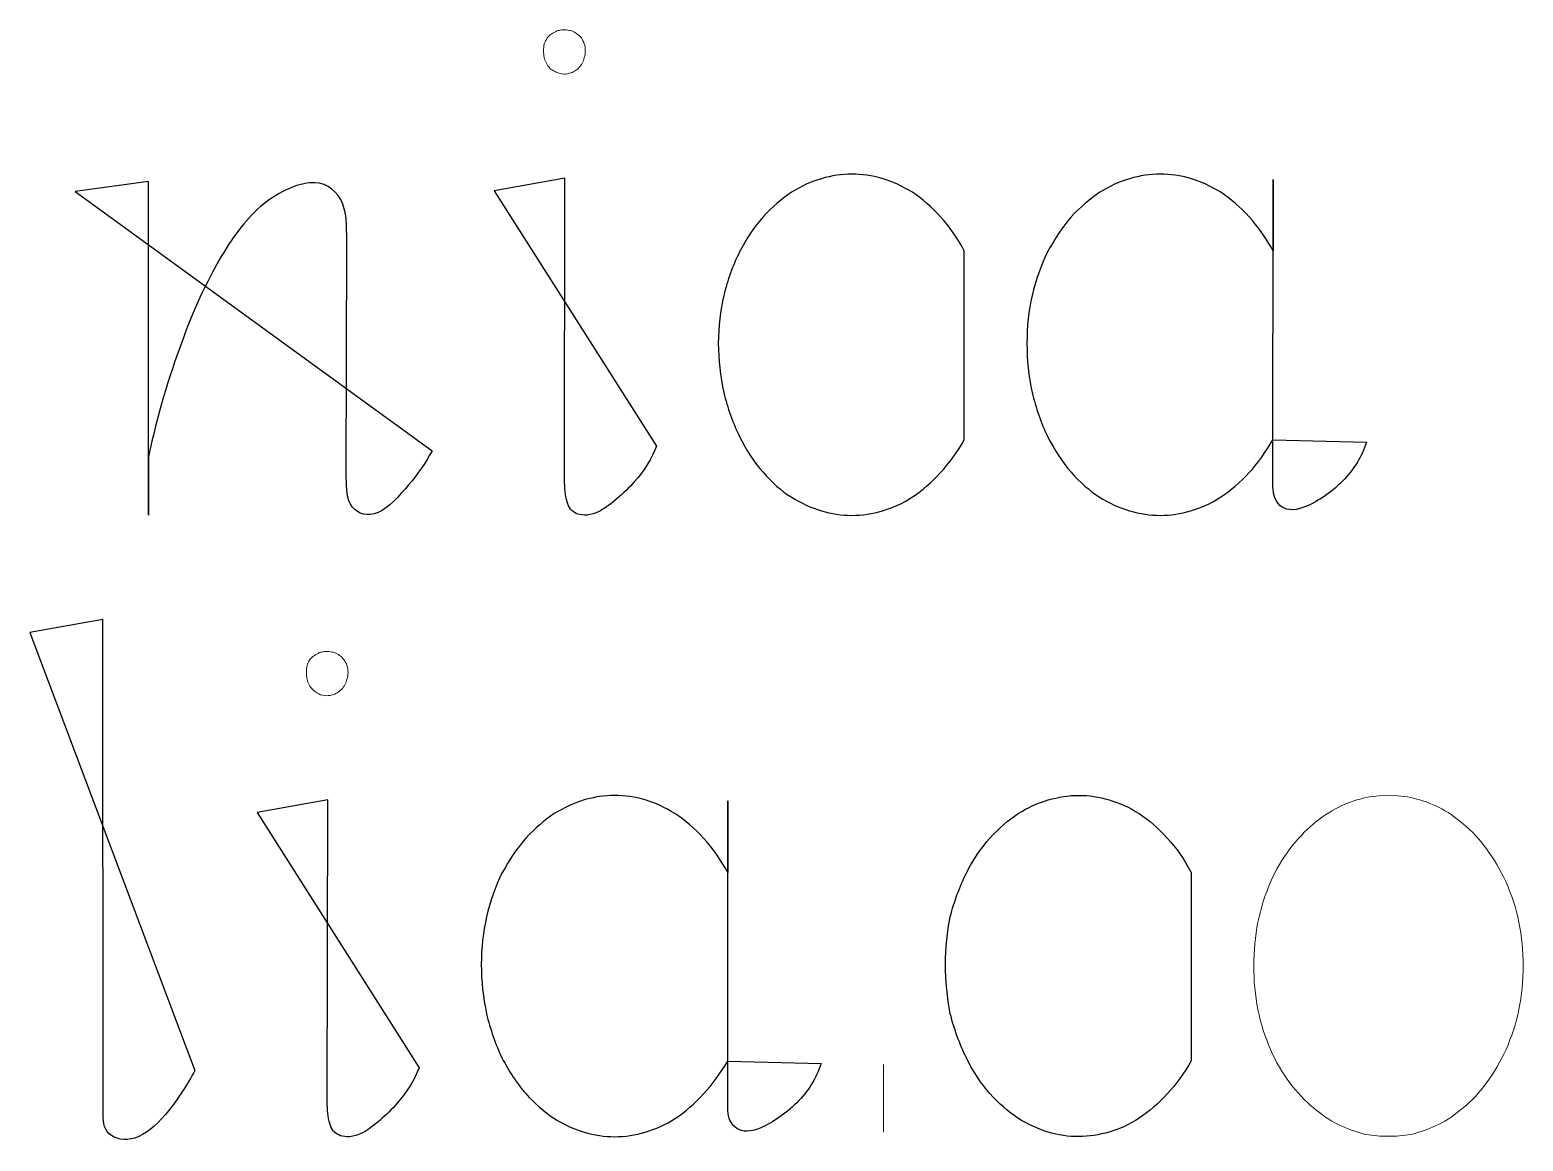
# Model space of a CAD drawing. Header units: centimetres. Extents: x -10 to 10, y -7.3 to 7.3.
# Drawn here: x -7.773 to -6.96, y 5.978 to 6.582 of the extents above; entities that cross this region are included whole.
import ezdxf

# ---------------------------------------------------------------- set-up
doc = ezdxf.new("R2010")
doc.units = ezdxf.units.CM
doc.header["$MEASUREMENT"] = 0
doc.layers.add('Layer 1', color=7, linetype='Continuous')

msp = doc.modelspace()

# ---------------------------------------------------------------- linework, layer by layer
at = {"layer": 'Layer 1', "color": 7, "lineweight": 0}
for points, knots in [([(-7.48579, 6.5818), (-7.48502, 6.58199), (-7.48426, 6.58217), (-7.4833, 6.58236), (-7.4833, 6.58236), (-7.48253, 6.58236), (-7.48158, 6.58236), (-7.48063, 6.58236), (-7.48063, 6.58236), (-7.47968, 6.58217), (-7.47891, 6.58199), (-7.47777, 6.5818), (-7.47777, 6.5818), (-7.47586, 6.58085), (-7.47377, 6.57971), (-7.47245, 6.57799), (-7.47245, 6.57799), (-7.47187, 6.57685), (-7.47131, 6.5759), (-7.47092, 6.57474), (-7.47092, 6.57474), (-7.47055, 6.5736), (-7.47034, 6.57225), (-7.47034, 6.57093), (-7.47034, 6.57093), (-7.47034, 6.56979), (-7.47053, 6.56844), (-7.47092, 6.56731), (-7.47092, 6.56731), (-7.47131, 6.56618), (-7.47148, 6.56503), (-7.47206, 6.56427), (-7.47206, 6.56427), (-7.47262, 6.56332), (-7.4732, 6.56236), (-7.47397, 6.5616), (-7.47397, 6.5616), (-7.47492, 6.56083), (-7.47548, 6.56025), (-7.47625, 6.55988), (-7.47625, 6.55988), (-7.4772, 6.55932), (-7.47797, 6.55893), (-7.47892, 6.55874), (-7.47892, 6.55874), (-7.48178, 6.55779), (-7.48464, 6.55837), (-7.48712, 6.55988), (-7.48712, 6.55988), (-7.48807, 6.56025), (-7.48884, 6.56083), (-7.48961, 6.5616), (-7.48961, 6.5616), (-7.49056, 6.56237), (-7.49093, 6.56332), (-7.49152, 6.56427), (-7.49152, 6.56427), (-7.49208, 6.56504), (-7.49247, 6.56618), (-7.49266, 6.56731), (-7.49266, 6.56731), (-7.49303, 6.56845), (-7.49303, 6.5698), (-7.49303, 6.57093), (-7.49303, 6.57093), (-7.49303, 6.57228), (-7.49303, 6.5736), (-7.49266, 6.57474), (-7.49266, 6.57474), (-7.49229, 6.57588), (-7.49171, 6.57683), (-7.49113, 6.57799), (-7.49113, 6.57799), (-7.49055, 6.57876), (-7.4896, 6.57952), (-7.48885, 6.58008), (-7.48885, 6.58008), (-7.48769, 6.58066), (-7.48674, 6.58122), (-7.48579, 6.5818)], [0, 0, 0, 0, 0.047619, 0.047619, 0.047619, 0.047619, 0.095238, 0.095238, 0.095238, 0.095238, 0.142857, 0.142857, 0.142857, 0.142857, 0.190476, 0.190476, 0.190476, 0.190476, 0.238095, 0.238095, 0.238095, 0.238095, 0.285714, 0.285714, 0.285714, 0.285714, 0.333333, 0.333333, 0.333333, 0.333333, 0.380952, 0.380952, 0.380952, 0.380952, 0.428571, 0.428571, 0.428571, 0.428571, 0.47619, 0.47619, 0.47619, 0.47619, 0.52381, 0.52381, 0.52381, 0.52381, 0.571429, 0.571429, 0.571429, 0.571429, 0.619048, 0.619048, 0.619048, 0.619048, 0.666667, 0.666667, 0.666667, 0.666667, 0.714286, 0.714286, 0.714286, 0.714286, 0.761905, 0.761905, 0.761905, 0.761905, 0.809524, 0.809524, 0.809524, 0.809524, 0.857143, 0.857143, 0.857143, 0.857143, 0.904762, 0.904762, 0.904762, 0.904762, 1, 1, 1, 1]), ([(-7.61514, 6.24348), (-7.61419, 6.24367), (-7.61342, 6.24385), (-7.61247, 6.24406), (-7.61247, 6.24406), (-7.6117, 6.24406), (-7.61075, 6.24406), (-7.6098, 6.24406), (-7.6098, 6.24406), (-7.60885, 6.24387), (-7.60789, 6.24369), (-7.60694, 6.24348), (-7.60694, 6.24348), (-7.60503, 6.24271), (-7.60294, 6.24139), (-7.60181, 6.23967), (-7.60181, 6.23967), (-7.60104, 6.23853), (-7.60049, 6.23758), (-7.60009, 6.23642), (-7.60009, 6.23642), (-7.59972, 6.2351), (-7.59951, 6.23393), (-7.59951, 6.23261), (-7.59951, 6.23261), (-7.59951, 6.23129), (-7.5997, 6.23012), (-7.60009, 6.22899), (-7.60009, 6.22899), (-7.60028, 6.22785), (-7.60065, 6.22671), (-7.60123, 6.22595), (-7.60123, 6.22595), (-7.60179, 6.225), (-7.60237, 6.22404), (-7.60314, 6.22346), (-7.60314, 6.22346), (-7.60391, 6.22251), (-7.60467, 6.22193), (-7.60542, 6.22155), (-7.60542, 6.22155), (-7.60637, 6.22097), (-7.60714, 6.2206), (-7.60809, 6.22041), (-7.60809, 6.22041), (-7.61095, 6.21964), (-7.61381, 6.21983), (-7.61648, 6.22155), (-7.61648, 6.22155), (-7.61725, 6.22192), (-7.61801, 6.2225), (-7.61876, 6.22346), (-7.61876, 6.22346), (-7.61953, 6.22402), (-7.62008, 6.22497), (-7.62067, 6.22595), (-7.62067, 6.22595), (-7.62123, 6.22672), (-7.62162, 6.22786), (-7.62181, 6.22899), (-7.62181, 6.22899), (-7.62218, 6.23013), (-7.62218, 6.23127), (-7.62218, 6.23261), (-7.62218, 6.23261), (-7.62218, 6.23396), (-7.62218, 6.2351), (-7.62181, 6.23642), (-7.62181, 6.23642), (-7.62144, 6.23756), (-7.62104, 6.23851), (-7.62028, 6.23967), (-7.62028, 6.23967), (-7.61951, 6.24044), (-7.61893, 6.24118), (-7.618, 6.24176), (-7.618, 6.24176), (-7.61686, 6.24253), (-7.61591, 6.24271), (-7.61514, 6.24348)], [0, 0, 0, 0, 0.047619, 0.047619, 0.047619, 0.047619, 0.095238, 0.095238, 0.095238, 0.095238, 0.142857, 0.142857, 0.142857, 0.142857, 0.190476, 0.190476, 0.190476, 0.190476, 0.238095, 0.238095, 0.238095, 0.238095, 0.285714, 0.285714, 0.285714, 0.285714, 0.333333, 0.333333, 0.333333, 0.333333, 0.380952, 0.380952, 0.380952, 0.380952, 0.428571, 0.428571, 0.428571, 0.428571, 0.47619, 0.47619, 0.47619, 0.47619, 0.52381, 0.52381, 0.52381, 0.52381, 0.571429, 0.571429, 0.571429, 0.571429, 0.619048, 0.619048, 0.619048, 0.619048, 0.666667, 0.666667, 0.666667, 0.666667, 0.714286, 0.714286, 0.714286, 0.714286, 0.761905, 0.761905, 0.761905, 0.761905, 0.809524, 0.809524, 0.809524, 0.809524, 0.857143, 0.857143, 0.857143, 0.857143, 0.904762, 0.904762, 0.904762, 0.904762, 1, 1, 1, 1]), ([(-7.03356, 5.98019), (-7.03356, 5.98019), (-7.03489, 5.98019), (-7.03489, 5.98019), (-7.03489, 5.98019), (-7.03889, 5.98019), (-7.0427, 5.98077), (-7.04709, 5.98154), (-7.04709, 5.98154), (-7.05148, 5.98286), (-7.05603, 5.9844), (-7.06061, 5.98667), (-7.06061, 5.98667), (-7.065, 5.98895), (-7.06974, 5.99201), (-7.07413, 5.99582), (-7.07413, 5.99582), (-7.07852, 5.99944), (-7.0827, 6.00402), (-7.08688, 6.00934), (-7.08688, 6.00934), (-7.09088, 6.01468), (-7.0945, 6.02077), (-7.09736, 6.02744), (-7.09736, 6.02744), (-7.10022, 6.03429), (-7.1027, 6.04154), (-7.10421, 6.04916), (-7.10421, 6.04916), (-7.10574, 6.05697), (-7.10649, 6.06498), (-7.10649, 6.07297), (-7.10649, 6.07297), (-7.10649, 6.08096), (-7.10572, 6.08898), (-7.10421, 6.09678), (-7.10421, 6.09678), (-7.10268, 6.1044), (-7.10021, 6.11165), (-7.09736, 6.1185), (-7.09736, 6.1185), (-7.0945, 6.12517), (-7.09088, 6.13125), (-7.08688, 6.1366), (-7.08688, 6.1366), (-7.0827, 6.14192), (-7.07849, 6.1465), (-7.07413, 6.15012), (-7.07413, 6.15012), (-7.06519, 6.15774), (-7.05603, 6.16195), (-7.04688, 6.16422), (-7.04688, 6.16422), (-7.03775, 6.16631), (-7.0286, 6.16631), (-7.01944, 6.16422), (-7.01944, 6.16422), (-7.01505, 6.16308), (-7.01031, 6.16155), (-7.00592, 6.15927), (-7.00592, 6.15927), (-7.00116, 6.15699), (-6.99677, 6.15393), (-6.9924, 6.15012), (-6.9924, 6.15012), (-6.98782, 6.1465), (-6.98364, 6.14192), (-6.97983, 6.1366), (-6.97983, 6.1366), (-6.97583, 6.13126), (-6.97221, 6.12517), (-6.96917, 6.1185), (-6.96917, 6.1185), (-6.96613, 6.11165), (-6.96364, 6.1044), (-6.96213, 6.09678), (-6.96213, 6.09678), (-6.9606, 6.08897), (-6.95985, 6.08096), (-6.95985, 6.07297), (-6.95985, 6.07297), (-6.95985, 6.06498), (-6.96062, 6.05696), (-6.96213, 6.04916), (-6.96213, 6.04916), (-6.96366, 6.04154), (-6.96613, 6.03429), (-6.96917, 6.02744), (-6.96917, 6.02744), (-6.97221, 6.02077), (-6.97584, 6.01469), (-6.97983, 6.00934), (-6.97983, 6.00934), (-6.98364, 6.00402), (-6.98782, 5.99944), (-6.9924, 5.99582), (-6.9924, 5.99582), (-6.99679, 5.99201), (-7.00116, 5.98897), (-7.00592, 5.98667), (-7.00592, 5.98667), (-7.01031, 5.98439), (-7.01505, 5.98286), (-7.01926, 5.98154), (-7.01926, 5.98154), (-7.02365, 5.98077), (-7.02765, 5.98019), (-7.03146, 5.98019), (-7.03146, 5.98019), (-7.03146, 5.98019), (-7.03356, 5.98019), (-7.03356, 5.98019)], [0, 0, 0, 0, 0.034483, 0.034483, 0.034483, 0.034483, 0.068966, 0.068966, 0.068966, 0.068966, 0.103448, 0.103448, 0.103448, 0.103448, 0.137931, 0.137931, 0.137931, 0.137931, 0.172414, 0.172414, 0.172414, 0.172414, 0.206897, 0.206897, 0.206897, 0.206897, 0.241379, 0.241379, 0.241379, 0.241379, 0.275862, 0.275862, 0.275862, 0.275862, 0.310345, 0.310345, 0.310345, 0.310345, 0.344828, 0.344828, 0.344828, 0.344828, 0.37931, 0.37931, 0.37931, 0.37931, 0.413793, 0.413793, 0.413793, 0.413793, 0.448276, 0.448276, 0.448276, 0.448276, 0.482759, 0.482759, 0.482759, 0.482759, 0.517241, 0.517241, 0.517241, 0.517241, 0.551724, 0.551724, 0.551724, 0.551724, 0.586207, 0.586207, 0.586207, 0.586207, 0.62069, 0.62069, 0.62069, 0.62069, 0.655172, 0.655172, 0.655172, 0.655172, 0.689655, 0.689655, 0.689655, 0.689655, 0.724138, 0.724138, 0.724138, 0.724138, 0.758621, 0.758621, 0.758621, 0.758621, 0.793103, 0.793103, 0.793103, 0.793103, 0.827586, 0.827586, 0.827586, 0.827586, 0.862069, 0.862069, 0.862069, 0.862069, 0.896552, 0.896552, 0.896552, 0.896552, 0.931034, 0.931034, 0.931034, 0.931034, 1, 1, 1, 1]), ([(-7.30807, 6.01924), (-7.30807, 6.01924), (-7.30807, 5.98246), (-7.30807, 5.98246), (-7.30807, 5.98246), (-7.30807, 5.98246), (-7.30807, 6.01924), (-7.30807, 6.01924)], [0, 0, 0, 0, 0.333333, 0.333333, 0.333333, 0.333333, 1, 1, 1, 1])]:
    msp.add_open_spline(points, degree=3, knots=knots, dxfattribs=at)
at = {"layer": 'Layer 1', "color": 7}
for points, knots in [([(-7.26404, 6.35929), (-7.26766, 6.35281), (-7.27224, 6.34654), (-7.277, 6.34138), (-7.277, 6.34138), (-7.28176, 6.33625), (-7.2869, 6.33167), (-7.29224, 6.32823), (-7.29224, 6.32823), (-7.29758, 6.32461), (-7.30309, 6.32233), (-7.30862, 6.32061), (-7.30862, 6.32061), (-7.31396, 6.31908), (-7.31968, 6.31812), (-7.32539, 6.31812), (-7.32539, 6.31812), (-7.33624, 6.31812), (-7.34748, 6.32135), (-7.35836, 6.32823), (-7.35836, 6.32823), (-7.36389, 6.33167), (-7.36865, 6.33604), (-7.3736, 6.34157), (-7.3736, 6.34157), (-7.37836, 6.3471), (-7.38273, 6.35358), (-7.38635, 6.36099), (-7.38635, 6.36099), (-7.38997, 6.36842), (-7.39302, 6.37663), (-7.39492, 6.38499), (-7.39492, 6.38499), (-7.39683, 6.39393), (-7.39796, 6.4029), (-7.39796, 6.41166), (-7.39796, 6.41166), (-7.39796, 6.42081), (-7.39682, 6.42957), (-7.39492, 6.43775), (-7.39492, 6.43775), (-7.39301, 6.44614), (-7.38997, 6.45431), (-7.38635, 6.46156), (-7.38635, 6.46156), (-7.38273, 6.4686), (-7.37836, 6.47508), (-7.3736, 6.48061), (-7.3736, 6.48061), (-7.36865, 6.48595), (-7.36349, 6.49032), (-7.35817, 6.49395), (-7.35817, 6.49395), (-7.35283, 6.4972), (-7.34732, 6.49985), (-7.34179, 6.50138), (-7.34179, 6.50138), (-7.33626, 6.50291), (-7.33073, 6.50387), (-7.32541, 6.50387), (-7.32541, 6.50387), (-7.31417, 6.50387), (-7.30313, 6.50062), (-7.29226, 6.49395), (-7.29226, 6.49395), (-7.28692, 6.49033), (-7.28178, 6.48596), (-7.27702, 6.48061), (-7.27702, 6.48061), (-7.27207, 6.47527), (-7.26768, 6.46878), (-7.26406, 6.46214), (-7.26406, 6.46214), (-7.26406, 6.46214), (-7.26404, 6.35929), (-7.26404, 6.35929)], [0, 0, 0, 0, 0.05, 0.05, 0.05, 0.05, 0.1, 0.1, 0.1, 0.1, 0.15, 0.15, 0.15, 0.15, 0.2, 0.2, 0.2, 0.2, 0.25, 0.25, 0.25, 0.25, 0.3, 0.3, 0.3, 0.3, 0.35, 0.35, 0.35, 0.35, 0.4, 0.4, 0.4, 0.4, 0.45, 0.45, 0.45, 0.45, 0.5, 0.5, 0.5, 0.5, 0.55, 0.55, 0.55, 0.55, 0.6, 0.6, 0.6, 0.6, 0.65, 0.65, 0.65, 0.65, 0.7, 0.7, 0.7, 0.7, 0.75, 0.75, 0.75, 0.75, 0.8, 0.8, 0.8, 0.8, 0.85, 0.85, 0.85, 0.85, 0.9, 0.9, 0.9, 0.9, 1, 1, 1, 1]), ([(-7.09603, 6.35929), (-7.09984, 6.35281), (-7.10423, 6.34654), (-7.10899, 6.34138), (-7.10899, 6.34138), (-7.11375, 6.33625), (-7.1191, 6.33167), (-7.12442, 6.32823), (-7.12442, 6.32823), (-7.12955, 6.32461), (-7.13508, 6.32233), (-7.14098, 6.32061), (-7.14098, 6.32061), (-7.14611, 6.31908), (-7.15164, 6.31812), (-7.15736, 6.31812), (-7.15736, 6.31812), (-7.16842, 6.31812), (-7.17966, 6.32135), (-7.1907, 6.32823), (-7.1907, 6.32823), (-7.19583, 6.33167), (-7.20099, 6.33604), (-7.20594, 6.34157), (-7.20594, 6.34157), (-7.21052, 6.3471), (-7.21488, 6.35358), (-7.21869, 6.36099), (-7.21869, 6.36099), (-7.22231, 6.36842), (-7.22517, 6.37663), (-7.22708, 6.38499), (-7.22708, 6.38499), (-7.22917, 6.39393), (-7.22994, 6.4029), (-7.22994, 6.41166), (-7.22994, 6.41166), (-7.22994, 6.42081), (-7.22917, 6.42957), (-7.22708, 6.43775), (-7.22708, 6.43775), (-7.22517, 6.44614), (-7.22232, 6.45431), (-7.21869, 6.46156), (-7.21869, 6.46156), (-7.21488, 6.4686), (-7.21049, 6.47508), (-7.20594, 6.48061), (-7.20594, 6.48061), (-7.20081, 6.48595), (-7.19565, 6.49032), (-7.19033, 6.49395), (-7.19033, 6.49395), (-7.18499, 6.4972), (-7.17948, 6.49985), (-7.17395, 6.50138), (-7.17395, 6.50138), (-7.16842, 6.50291), (-7.16289, 6.50387), (-7.15739, 6.50387), (-7.15739, 6.50387), (-7.14636, 6.50387), (-7.1353, 6.50062), (-7.12442, 6.49395), (-7.12442, 6.49395), (-7.11908, 6.49033), (-7.11376, 6.48596), (-7.10899, 6.48061), (-7.10899, 6.48061), (-7.10423, 6.47527), (-7.09965, 6.46878), (-7.09584, 6.46214), (-7.09584, 6.46214), (-7.09584, 6.46214), (-7.09584, 6.50101), (-7.09584, 6.50101), (-7.09584, 6.50101), (-7.09584, 6.50101), (-7.09603, 6.33356), (-7.09603, 6.33356), (-7.09603, 6.33356), (-7.09603, 6.32994), (-7.09489, 6.32613), (-7.09222, 6.32348), (-7.09222, 6.32348), (-7.08936, 6.3212), (-7.08537, 6.32023), (-7.07926, 6.32253), (-7.07926, 6.32253), (-7.07296, 6.32481), (-7.0646, 6.33034), (-7.0583, 6.33663), (-7.0583, 6.33663), (-7.05182, 6.34311), (-7.04764, 6.35015), (-7.04515, 6.35798), (-7.04515, 6.35798), (-7.04515, 6.35798), (-7.09603, 6.35929), (-7.09603, 6.35929)], [0, 0, 0, 0, 0.038462, 0.038462, 0.038462, 0.038462, 0.076923, 0.076923, 0.076923, 0.076923, 0.115385, 0.115385, 0.115385, 0.115385, 0.153846, 0.153846, 0.153846, 0.153846, 0.192308, 0.192308, 0.192308, 0.192308, 0.230769, 0.230769, 0.230769, 0.230769, 0.269231, 0.269231, 0.269231, 0.269231, 0.307692, 0.307692, 0.307692, 0.307692, 0.346154, 0.346154, 0.346154, 0.346154, 0.384615, 0.384615, 0.384615, 0.384615, 0.423077, 0.423077, 0.423077, 0.423077, 0.461538, 0.461538, 0.461538, 0.461538, 0.5, 0.5, 0.5, 0.5, 0.538462, 0.538462, 0.538462, 0.538462, 0.576923, 0.576923, 0.576923, 0.576923, 0.615385, 0.615385, 0.615385, 0.615385, 0.653846, 0.653846, 0.653846, 0.653846, 0.692308, 0.692308, 0.692308, 0.692308, 0.730769, 0.730769, 0.730769, 0.730769, 0.769231, 0.769231, 0.769231, 0.769231, 0.807692, 0.807692, 0.807692, 0.807692, 0.846154, 0.846154, 0.846154, 0.846154, 0.884615, 0.884615, 0.884615, 0.884615, 0.923077, 0.923077, 0.923077, 0.923077, 1, 1, 1, 1]), ([(-7.74812, 6.49436), (-7.74812, 6.49436), (-7.70811, 6.49989), (-7.70811, 6.49989), (-7.70811, 6.49989), (-7.70811, 6.49989), (-7.70811, 6.31833), (-7.70811, 6.31833), (-7.70811, 6.31833), (-7.70811, 6.31833), (-7.70811, 6.35013), (-7.70811, 6.35013), (-7.70811, 6.35013), (-7.70335, 6.37243), (-7.69687, 6.39413), (-7.6902, 6.41186), (-7.6902, 6.41186), (-7.68372, 6.43014), (-7.67668, 6.44462), (-7.6698, 6.45681), (-7.6698, 6.45681), (-7.66276, 6.46901), (-7.6557, 6.47872), (-7.64713, 6.48615), (-7.64713, 6.48615), (-7.63856, 6.4934), (-7.62845, 6.49835), (-7.62046, 6.49911), (-7.62046, 6.49911), (-7.61265, 6.49988), (-7.60694, 6.49607), (-7.6035, 6.48998), (-7.6035, 6.48998), (-7.60006, 6.48389), (-7.60025, 6.47551), (-7.60025, 6.46731), (-7.60025, 6.46731), (-7.60025, 6.46731), (-7.60044, 6.33872), (-7.60044, 6.33872), (-7.60044, 6.33872), (-7.60044, 6.333), (-7.60025, 6.32671), (-7.59719, 6.32271), (-7.59719, 6.32271), (-7.59396, 6.31871), (-7.5888, 6.31737), (-7.58309, 6.31967), (-7.58309, 6.31967), (-7.57756, 6.32216), (-7.57166, 6.32861), (-7.56653, 6.33472), (-7.56653, 6.33472), (-7.5614, 6.34081), (-7.55719, 6.34692), (-7.55378, 6.35319), (-7.55378, 6.35319), (-7.55378, 6.35319), (-7.74812, 6.49436), (-7.74812, 6.49436)], [0, 0, 0, 0, 0.0625, 0.0625, 0.0625, 0.0625, 0.125, 0.125, 0.125, 0.125, 0.1875, 0.1875, 0.1875, 0.1875, 0.25, 0.25, 0.25, 0.25, 0.3125, 0.3125, 0.3125, 0.3125, 0.375, 0.375, 0.375, 0.375, 0.4375, 0.4375, 0.4375, 0.4375, 0.5, 0.5, 0.5, 0.5, 0.5625, 0.5625, 0.5625, 0.5625, 0.625, 0.625, 0.625, 0.625, 0.6875, 0.6875, 0.6875, 0.6875, 0.75, 0.75, 0.75, 0.75, 0.8125, 0.8125, 0.8125, 0.8125, 0.875, 0.875, 0.875, 0.875, 1, 1, 1, 1]), ([(-7.51989, 6.49473), (-7.51989, 6.49473), (-7.48142, 6.50158), (-7.48142, 6.50158), (-7.48142, 6.50158), (-7.48142, 6.50158), (-7.48161, 6.33584), (-7.48161, 6.33584), (-7.48161, 6.33584), (-7.48161, 6.33166), (-7.48105, 6.32727), (-7.47989, 6.32441), (-7.47989, 6.32441), (-7.47894, 6.32137), (-7.47703, 6.31965), (-7.47436, 6.31888), (-7.47436, 6.31888), (-7.4715, 6.31793), (-7.46769, 6.31774), (-7.46216, 6.3206), (-7.46216, 6.3206), (-7.45663, 6.32383), (-7.4492, 6.33013), (-7.44369, 6.33642), (-7.44369, 6.33642), (-7.43797, 6.34272), (-7.43416, 6.34917), (-7.43168, 6.35584), (-7.43168, 6.35584), (-7.43168, 6.35584), (-7.51989, 6.49473), (-7.51989, 6.49473)], [0, 0, 0, 0, 0.111111, 0.111111, 0.111111, 0.111111, 0.222222, 0.222222, 0.222222, 0.222222, 0.333333, 0.333333, 0.333333, 0.333333, 0.444444, 0.444444, 0.444444, 0.444444, 0.555556, 0.555556, 0.555556, 0.555556, 0.666667, 0.666667, 0.666667, 0.666667, 0.777778, 0.777778, 0.777778, 0.777778, 1, 1, 1, 1]), ([(-7.51989, 6.49473), (-7.51989, 6.49473), (-7.51989, 6.49473), (-7.51989, 6.49473), (-7.51989, 6.49473), (-7.51989, 6.49473), (-7.51989, 6.49473), (-7.51989, 6.49473)], [0, 0, 0, 0, 0.333333, 0.333333, 0.333333, 0.333333, 1, 1, 1, 1]), ([(-7.74812, 6.49436), (-7.74812, 6.49436), (-7.74812, 6.49436), (-7.74812, 6.49436), (-7.74812, 6.49436), (-7.74812, 6.49436), (-7.74812, 6.49436), (-7.74812, 6.49436)], [0, 0, 0, 0, 0.333333, 0.333333, 0.333333, 0.333333, 1, 1, 1, 1]), ([(-7.26404, 6.35929), (-7.26404, 6.35929), (-7.26404, 6.35929), (-7.26404, 6.35929), (-7.26404, 6.35929), (-7.26404, 6.35929), (-7.26404, 6.35929), (-7.26404, 6.35929)], [0, 0, 0, 0, 0.333333, 0.333333, 0.333333, 0.333333, 1, 1, 1, 1]), ([(-7.09603, 6.35929), (-7.09603, 6.35929), (-7.09603, 6.35929), (-7.09603, 6.35929), (-7.09603, 6.35929), (-7.09603, 6.35929), (-7.09603, 6.35929), (-7.09603, 6.35929)], [0, 0, 0, 0, 0.333333, 0.333333, 0.333333, 0.333333, 1, 1, 1, 1]), ([(-7.7727, 6.25433), (-7.7727, 6.25433), (-7.73307, 6.26139), (-7.73307, 6.26139), (-7.73307, 6.26139), (-7.73307, 6.26139), (-7.73288, 5.99165), (-7.73288, 5.99165), (-7.73288, 5.99165), (-7.73288, 5.98765), (-7.73211, 5.98308), (-7.7283, 5.98062), (-7.7283, 5.98062), (-7.72468, 5.97813), (-7.71896, 5.97758), (-7.71343, 5.98004), (-7.71343, 5.98004), (-7.70771, 5.98253), (-7.70237, 5.98785), (-7.69705, 5.99433), (-7.69705, 5.99433), (-7.69189, 6.00081), (-7.68694, 6.00825), (-7.68295, 6.01605), (-7.68295, 6.01605), (-7.68295, 6.01605), (-7.7727, 6.25433), (-7.7727, 6.25433)], [0, 0, 0, 0, 0.125, 0.125, 0.125, 0.125, 0.25, 0.25, 0.25, 0.25, 0.375, 0.375, 0.375, 0.375, 0.5, 0.5, 0.5, 0.5, 0.625, 0.625, 0.625, 0.625, 0.75, 0.75, 0.75, 0.75, 1, 1, 1, 1]), ([(-7.7727, 6.25433), (-7.7727, 6.25433), (-7.7727, 6.25433), (-7.7727, 6.25433), (-7.7727, 6.25433), (-7.7727, 6.25433), (-7.7727, 6.25433), (-7.7727, 6.25433)], [0, 0, 0, 0, 0.333333, 0.333333, 0.333333, 0.333333, 1, 1, 1, 1]), ([(-7.64906, 6.1564), (-7.64906, 6.1564), (-7.61059, 6.16325), (-7.61059, 6.16325), (-7.61059, 6.16325), (-7.61059, 6.16325), (-7.61078, 5.99751), (-7.61078, 5.99751), (-7.61078, 5.99751), (-7.61078, 5.99312), (-7.61022, 5.98912), (-7.60906, 5.98608), (-7.60906, 5.98608), (-7.60792, 5.98304), (-7.6062, 5.9815), (-7.60353, 5.98055), (-7.60353, 5.98055), (-7.60086, 5.9796), (-7.59686, 5.97941), (-7.59133, 5.98227), (-7.59133, 5.98227), (-7.5858, 5.98531), (-7.57837, 5.9918), (-7.57286, 5.99807), (-7.57286, 5.99807), (-7.56733, 6.00455), (-7.56333, 6.01082), (-7.56085, 6.01752), (-7.56085, 6.01752), (-7.56085, 6.01752), (-7.64906, 6.1564), (-7.64906, 6.1564)], [0, 0, 0, 0, 0.111111, 0.111111, 0.111111, 0.111111, 0.222222, 0.222222, 0.222222, 0.222222, 0.333333, 0.333333, 0.333333, 0.333333, 0.444444, 0.444444, 0.444444, 0.444444, 0.555556, 0.555556, 0.555556, 0.555556, 0.666667, 0.666667, 0.666667, 0.666667, 0.777778, 0.777778, 0.777778, 0.777778, 1, 1, 1, 1]), ([(-7.39284, 6.02115), (-7.39665, 6.01467), (-7.40123, 6.0084), (-7.40599, 6.00324), (-7.40599, 6.00324), (-7.41075, 5.99808), (-7.41591, 5.99353), (-7.42123, 5.99009), (-7.42123, 5.99009), (-7.42657, 5.98647), (-7.43208, 5.98419), (-7.43779, 5.98247), (-7.43779, 5.98247), (-7.44313, 5.98094), (-7.44864, 5.97998), (-7.45435, 5.97998), (-7.45435, 5.97998), (-7.46538, 5.97998), (-7.47663, 5.98321), (-7.4875, 5.99009), (-7.4875, 5.99009), (-7.49266, 5.99353), (-7.49779, 5.9979), (-7.50274, 6.00343), (-7.50274, 6.00343), (-7.5075, 6.00896), (-7.51187, 6.01544), (-7.5157, 6.02285), (-7.5157, 6.02285), (-7.51914, 6.03028), (-7.52218, 6.03849), (-7.52409, 6.04685), (-7.52409, 6.04685), (-7.526, 6.05579), (-7.52695, 6.06476), (-7.52695, 6.07371), (-7.52695, 6.07371), (-7.52695, 6.08268), (-7.526, 6.09144), (-7.52409, 6.09961), (-7.52409, 6.09961), (-7.52218, 6.10818), (-7.51933, 6.11599), (-7.5157, 6.12342), (-7.5157, 6.12342), (-7.51189, 6.13046), (-7.5075, 6.13694), (-7.50274, 6.14247), (-7.50274, 6.14247), (-7.49779, 6.14781), (-7.49263, 6.15218), (-7.48731, 6.15581), (-7.48731, 6.15581), (-7.48178, 6.15906), (-7.47625, 6.16171), (-7.47093, 6.16324), (-7.47093, 6.16324), (-7.4654, 6.16477), (-7.45987, 6.16573), (-7.45437, 6.16573), (-7.45437, 6.16573), (-7.44331, 6.16573), (-7.43207, 6.1625), (-7.42159, 6.15581), (-7.42159, 6.15581), (-7.41606, 6.15219), (-7.41074, 6.14782), (-7.40598, 6.14247), (-7.40598, 6.14247), (-7.40103, 6.13713), (-7.39664, 6.13064), (-7.39283, 6.12379), (-7.39283, 6.12379), (-7.39283, 6.12379), (-7.39283, 6.16284), (-7.39283, 6.16284), (-7.39283, 6.16284), (-7.39283, 6.16284), (-7.39283, 5.99539), (-7.39283, 5.99539), (-7.39283, 5.99539), (-7.39283, 5.99177), (-7.39188, 5.98796), (-7.38902, 5.98528), (-7.38902, 5.98528), (-7.38635, 5.983), (-7.38235, 5.98203), (-7.37606, 5.98433), (-7.37606, 5.98433), (-7.36997, 5.98661), (-7.36159, 5.99214), (-7.35529, 5.99843), (-7.35529, 5.99843), (-7.34881, 6.00473), (-7.34463, 6.01214), (-7.34195, 6.01976), (-7.34195, 6.01976), (-7.34195, 6.01976), (-7.39284, 6.02115), (-7.39284, 6.02115)], [0, 0, 0, 0, 0.038462, 0.038462, 0.038462, 0.038462, 0.076923, 0.076923, 0.076923, 0.076923, 0.115385, 0.115385, 0.115385, 0.115385, 0.153846, 0.153846, 0.153846, 0.153846, 0.192308, 0.192308, 0.192308, 0.192308, 0.230769, 0.230769, 0.230769, 0.230769, 0.269231, 0.269231, 0.269231, 0.269231, 0.307692, 0.307692, 0.307692, 0.307692, 0.346154, 0.346154, 0.346154, 0.346154, 0.384615, 0.384615, 0.384615, 0.384615, 0.423077, 0.423077, 0.423077, 0.423077, 0.461538, 0.461538, 0.461538, 0.461538, 0.5, 0.5, 0.5, 0.5, 0.538462, 0.538462, 0.538462, 0.538462, 0.576923, 0.576923, 0.576923, 0.576923, 0.615385, 0.615385, 0.615385, 0.615385, 0.653846, 0.653846, 0.653846, 0.653846, 0.692308, 0.692308, 0.692308, 0.692308, 0.730769, 0.730769, 0.730769, 0.730769, 0.769231, 0.769231, 0.769231, 0.769231, 0.807692, 0.807692, 0.807692, 0.807692, 0.846154, 0.846154, 0.846154, 0.846154, 0.884615, 0.884615, 0.884615, 0.884615, 0.923077, 0.923077, 0.923077, 0.923077, 1, 1, 1, 1]), ([(-7.14061, 6.12383), (-7.14405, 6.13068), (-7.1486, 6.13717), (-7.15357, 6.14251), (-7.15357, 6.14251), (-7.15833, 6.14785), (-7.16349, 6.15222), (-7.16881, 6.15585), (-7.16881, 6.15585), (-7.17966, 6.16252), (-7.19072, 6.16577), (-7.20178, 6.16577), (-7.20178, 6.16577), (-7.20731, 6.16577), (-7.21281, 6.16482), (-7.21834, 6.16328), (-7.21834, 6.16328), (-7.22387, 6.16175), (-7.22958, 6.1591), (-7.23472, 6.15585), (-7.23472, 6.15585), (-7.24004, 6.15223), (-7.2452, 6.14786), (-7.25015, 6.14251), (-7.25015, 6.14251), (-7.25491, 6.13698), (-7.2593, 6.1305), (-7.2629, 6.12346), (-7.2629, 6.12346), (-7.26652, 6.11603), (-7.26957, 6.10822), (-7.27166, 6.09965), (-7.27166, 6.09965), (-7.27338, 6.09145), (-7.27433, 6.08269), (-7.27433, 6.07375), (-7.27433, 6.07375), (-7.27433, 6.06481), (-7.27338, 6.05584), (-7.27166, 6.04689), (-7.27166, 6.04689), (-7.26957, 6.0385), (-7.26653, 6.03033), (-7.2629, 6.02289), (-7.2629, 6.02289), (-7.25928, 6.01546), (-7.25491, 6.009), (-7.25015, 6.00347), (-7.25015, 6.00347), (-7.2452, 5.99794), (-7.24004, 5.99357), (-7.23491, 5.99013), (-7.23491, 5.99013), (-7.22406, 5.98328), (-7.21282, 5.98002), (-7.20176, 5.98002), (-7.20176, 5.98002), (-7.19623, 5.98002), (-7.1907, 5.98097), (-7.1852, 5.98251), (-7.1852, 5.98251), (-7.17967, 5.98423), (-7.17414, 5.98651), (-7.16882, 5.99013), (-7.16882, 5.99013), (-7.16348, 5.99357), (-7.15834, 5.99812), (-7.15358, 6.00328), (-7.15358, 6.00328), (-7.14882, 6.00841), (-7.14424, 6.01471), (-7.14062, 6.02119), (-7.14062, 6.02119), (-7.14062, 6.02119), (-7.14061, 6.12383), (-7.14061, 6.12383)], [0, 0, 0, 0, 0.05, 0.05, 0.05, 0.05, 0.1, 0.1, 0.1, 0.1, 0.15, 0.15, 0.15, 0.15, 0.2, 0.2, 0.2, 0.2, 0.25, 0.25, 0.25, 0.25, 0.3, 0.3, 0.3, 0.3, 0.35, 0.35, 0.35, 0.35, 0.4, 0.4, 0.4, 0.4, 0.45, 0.45, 0.45, 0.45, 0.5, 0.5, 0.5, 0.5, 0.55, 0.55, 0.55, 0.55, 0.6, 0.6, 0.6, 0.6, 0.65, 0.65, 0.65, 0.65, 0.7, 0.7, 0.7, 0.7, 0.75, 0.75, 0.75, 0.75, 0.8, 0.8, 0.8, 0.8, 0.85, 0.85, 0.85, 0.85, 0.9, 0.9, 0.9, 0.9, 1, 1, 1, 1]), ([(-7.64906, 6.1564), (-7.64906, 6.1564), (-7.64906, 6.1564), (-7.64906, 6.1564), (-7.64906, 6.1564), (-7.64906, 6.1564), (-7.64906, 6.1564), (-7.64906, 6.1564)], [0, 0, 0, 0, 0.333333, 0.333333, 0.333333, 0.333333, 1, 1, 1, 1]), ([(-7.14061, 6.12383), (-7.14061, 6.12383), (-7.14061, 6.12383), (-7.14061, 6.12383), (-7.14061, 6.12383), (-7.14061, 6.12383), (-7.14061, 6.12383), (-7.14061, 6.12383)], [0, 0, 0, 0, 0.333333, 0.333333, 0.333333, 0.333333, 1, 1, 1, 1]), ([(-7.39284, 6.02115), (-7.39284, 6.02115), (-7.39284, 6.02115), (-7.39284, 6.02115), (-7.39284, 6.02115), (-7.39284, 6.02115), (-7.39284, 6.02115), (-7.39284, 6.02115)], [0, 0, 0, 0, 0.333333, 0.333333, 0.333333, 0.333333, 1, 1, 1, 1])]:
    msp.add_open_spline(points, degree=3, knots=knots, dxfattribs=at)
at = {"layer": 'Layer 1', "lineweight": 0}
for points, knots in [([(-7.26404, 6.35929), (-7.26766, 6.35281), (-7.27224, 6.34654), (-7.277, 6.34138), (-7.277, 6.34138), (-7.28176, 6.33625), (-7.2869, 6.33167), (-7.29224, 6.32823), (-7.29224, 6.32823), (-7.29758, 6.32461), (-7.30309, 6.32233), (-7.30862, 6.32061), (-7.30862, 6.32061), (-7.31396, 6.31908), (-7.31968, 6.31812), (-7.32539, 6.31812), (-7.32539, 6.31812), (-7.33624, 6.31812), (-7.34748, 6.32135), (-7.35836, 6.32823), (-7.35836, 6.32823), (-7.36389, 6.33167), (-7.36865, 6.33604), (-7.3736, 6.34157), (-7.3736, 6.34157), (-7.37836, 6.3471), (-7.38273, 6.35358), (-7.38635, 6.36099), (-7.38635, 6.36099), (-7.38997, 6.36842), (-7.39302, 6.37663), (-7.39492, 6.38499), (-7.39492, 6.38499), (-7.39683, 6.39393), (-7.39796, 6.4029), (-7.39796, 6.41166), (-7.39796, 6.41166), (-7.39796, 6.42081), (-7.39682, 6.42957), (-7.39492, 6.43775), (-7.39492, 6.43775), (-7.39301, 6.44614), (-7.38997, 6.45431), (-7.38635, 6.46156), (-7.38635, 6.46156), (-7.38273, 6.4686), (-7.37836, 6.47508), (-7.3736, 6.48061), (-7.3736, 6.48061), (-7.36865, 6.48595), (-7.36349, 6.49032), (-7.35817, 6.49395), (-7.35817, 6.49395), (-7.35283, 6.4972), (-7.34732, 6.49985), (-7.34179, 6.50138), (-7.34179, 6.50138), (-7.33626, 6.50291), (-7.33073, 6.50387), (-7.32541, 6.50387), (-7.32541, 6.50387), (-7.31417, 6.50387), (-7.30313, 6.50062), (-7.29226, 6.49395), (-7.29226, 6.49395), (-7.28692, 6.49033), (-7.28178, 6.48596), (-7.27702, 6.48061), (-7.27702, 6.48061), (-7.27207, 6.47527), (-7.26768, 6.46878), (-7.26406, 6.46214)], [0, 0, 0, 0, 0.052632, 0.052632, 0.052632, 0.052632, 0.105263, 0.105263, 0.105263, 0.105263, 0.157895, 0.157895, 0.157895, 0.157895, 0.210526, 0.210526, 0.210526, 0.210526, 0.263158, 0.263158, 0.263158, 0.263158, 0.315789, 0.315789, 0.315789, 0.315789, 0.368421, 0.368421, 0.368421, 0.368421, 0.421053, 0.421053, 0.421053, 0.421053, 0.473684, 0.473684, 0.473684, 0.473684, 0.526316, 0.526316, 0.526316, 0.526316, 0.578947, 0.578947, 0.578947, 0.578947, 0.631579, 0.631579, 0.631579, 0.631579, 0.684211, 0.684211, 0.684211, 0.684211, 0.736842, 0.736842, 0.736842, 0.736842, 0.789474, 0.789474, 0.789474, 0.789474, 0.842105, 0.842105, 0.842105, 0.842105, 0.894737, 0.894737, 0.894737, 0.894737, 1, 1, 1, 1]), ([(-7.09603, 6.35929), (-7.09984, 6.35281), (-7.10423, 6.34654), (-7.10899, 6.34138), (-7.10899, 6.34138), (-7.11375, 6.33625), (-7.1191, 6.33167), (-7.12442, 6.32823), (-7.12442, 6.32823), (-7.12955, 6.32461), (-7.13508, 6.32233), (-7.14098, 6.32061), (-7.14098, 6.32061), (-7.14611, 6.31908), (-7.15164, 6.31812), (-7.15736, 6.31812), (-7.15736, 6.31812), (-7.16842, 6.31812), (-7.17966, 6.32135), (-7.1907, 6.32823), (-7.1907, 6.32823), (-7.19583, 6.33167), (-7.20099, 6.33604), (-7.20594, 6.34157), (-7.20594, 6.34157), (-7.21052, 6.3471), (-7.21488, 6.35358), (-7.21869, 6.36099), (-7.21869, 6.36099), (-7.22231, 6.36842), (-7.22517, 6.37663), (-7.22708, 6.38499), (-7.22708, 6.38499), (-7.22917, 6.39393), (-7.22994, 6.4029), (-7.22994, 6.41166), (-7.22994, 6.41166), (-7.22994, 6.42081), (-7.22917, 6.42957), (-7.22708, 6.43775), (-7.22708, 6.43775), (-7.22517, 6.44614), (-7.22232, 6.45431), (-7.21869, 6.46156), (-7.21869, 6.46156), (-7.21488, 6.4686), (-7.21049, 6.47508), (-7.20594, 6.48061), (-7.20594, 6.48061), (-7.20081, 6.48595), (-7.19565, 6.49032), (-7.19033, 6.49395), (-7.19033, 6.49395), (-7.18499, 6.4972), (-7.17948, 6.49985), (-7.17395, 6.50138), (-7.17395, 6.50138), (-7.16842, 6.50291), (-7.16289, 6.50387), (-7.15739, 6.50387), (-7.15739, 6.50387), (-7.14636, 6.50387), (-7.1353, 6.50062), (-7.12442, 6.49395), (-7.12442, 6.49395), (-7.11908, 6.49033), (-7.11376, 6.48596), (-7.10899, 6.48061), (-7.10899, 6.48061), (-7.10423, 6.47527), (-7.09965, 6.46878), (-7.09584, 6.46214), (-7.09584, 6.46214), (-7.09584, 6.46214), (-7.09584, 6.50101), (-7.09584, 6.50101), (-7.09584, 6.50101), (-7.09584, 6.50101), (-7.09603, 6.33356), (-7.09603, 6.33356), (-7.09603, 6.33356), (-7.09603, 6.32994), (-7.09489, 6.32613), (-7.09222, 6.32348), (-7.09222, 6.32348), (-7.08936, 6.3212), (-7.08537, 6.32023), (-7.07926, 6.32253), (-7.07926, 6.32253), (-7.07296, 6.32481), (-7.0646, 6.33034), (-7.0583, 6.33663), (-7.0583, 6.33663), (-7.05182, 6.34311), (-7.04764, 6.35015), (-7.04515, 6.35798)], [0, 0, 0, 0, 0.04, 0.04, 0.04, 0.04, 0.08, 0.08, 0.08, 0.08, 0.12, 0.12, 0.12, 0.12, 0.16, 0.16, 0.16, 0.16, 0.2, 0.2, 0.2, 0.2, 0.24, 0.24, 0.24, 0.24, 0.28, 0.28, 0.28, 0.28, 0.32, 0.32, 0.32, 0.32, 0.36, 0.36, 0.36, 0.36, 0.4, 0.4, 0.4, 0.4, 0.44, 0.44, 0.44, 0.44, 0.48, 0.48, 0.48, 0.48, 0.52, 0.52, 0.52, 0.52, 0.56, 0.56, 0.56, 0.56, 0.6, 0.6, 0.6, 0.6, 0.64, 0.64, 0.64, 0.64, 0.68, 0.68, 0.68, 0.68, 0.72, 0.72, 0.72, 0.72, 0.76, 0.76, 0.76, 0.76, 0.8, 0.8, 0.8, 0.8, 0.84, 0.84, 0.84, 0.84, 0.88, 0.88, 0.88, 0.88, 0.92, 0.92, 0.92, 0.92, 1, 1, 1, 1]), ([(-7.74812, 6.49436), (-7.74812, 6.49436), (-7.70811, 6.49989), (-7.70811, 6.49989), (-7.70811, 6.49989), (-7.70811, 6.49989), (-7.70811, 6.31833), (-7.70811, 6.31833), (-7.70811, 6.31833), (-7.70811, 6.31833), (-7.70811, 6.35013), (-7.70811, 6.35013), (-7.70811, 6.35013), (-7.70335, 6.37243), (-7.69687, 6.39413), (-7.6902, 6.41186), (-7.6902, 6.41186), (-7.68372, 6.43014), (-7.67668, 6.44462), (-7.6698, 6.45681), (-7.6698, 6.45681), (-7.66276, 6.46901), (-7.6557, 6.47872), (-7.64713, 6.48615), (-7.64713, 6.48615), (-7.63856, 6.4934), (-7.62845, 6.49835), (-7.62046, 6.49911), (-7.62046, 6.49911), (-7.61265, 6.49988), (-7.60694, 6.49607), (-7.6035, 6.48998), (-7.6035, 6.48998), (-7.60006, 6.48389), (-7.60025, 6.47551), (-7.60025, 6.46731), (-7.60025, 6.46731), (-7.60025, 6.46731), (-7.60044, 6.33872), (-7.60044, 6.33872), (-7.60044, 6.33872), (-7.60044, 6.333), (-7.60025, 6.32671), (-7.59719, 6.32271), (-7.59719, 6.32271), (-7.59396, 6.31871), (-7.5888, 6.31737), (-7.58309, 6.31967), (-7.58309, 6.31967), (-7.57756, 6.32216), (-7.57166, 6.32861), (-7.56653, 6.33472), (-7.56653, 6.33472), (-7.5614, 6.34081), (-7.55719, 6.34692), (-7.55378, 6.35319)], [0, 0, 0, 0, 0.066667, 0.066667, 0.066667, 0.066667, 0.133333, 0.133333, 0.133333, 0.133333, 0.2, 0.2, 0.2, 0.2, 0.266667, 0.266667, 0.266667, 0.266667, 0.333333, 0.333333, 0.333333, 0.333333, 0.4, 0.4, 0.4, 0.4, 0.466667, 0.466667, 0.466667, 0.466667, 0.533333, 0.533333, 0.533333, 0.533333, 0.6, 0.6, 0.6, 0.6, 0.666667, 0.666667, 0.666667, 0.666667, 0.733333, 0.733333, 0.733333, 0.733333, 0.8, 0.8, 0.8, 0.8, 0.866667, 0.866667, 0.866667, 0.866667, 1, 1, 1, 1]), ([(-7.51989, 6.49473), (-7.51989, 6.49473), (-7.48142, 6.50158), (-7.48142, 6.50158), (-7.48142, 6.50158), (-7.48142, 6.50158), (-7.48161, 6.33584), (-7.48161, 6.33584), (-7.48161, 6.33584), (-7.48161, 6.33166), (-7.48105, 6.32727), (-7.47989, 6.32441), (-7.47989, 6.32441), (-7.47894, 6.32137), (-7.47703, 6.31965), (-7.47436, 6.31888), (-7.47436, 6.31888), (-7.4715, 6.31793), (-7.46769, 6.31774), (-7.46216, 6.3206), (-7.46216, 6.3206), (-7.45663, 6.32383), (-7.4492, 6.33013), (-7.44369, 6.33642), (-7.44369, 6.33642), (-7.43797, 6.34272), (-7.43416, 6.34917), (-7.43168, 6.35584)], [0, 0, 0, 0, 0.125, 0.125, 0.125, 0.125, 0.25, 0.25, 0.25, 0.25, 0.375, 0.375, 0.375, 0.375, 0.5, 0.5, 0.5, 0.5, 0.625, 0.625, 0.625, 0.625, 0.75, 0.75, 0.75, 0.75, 1, 1, 1, 1]), ([(-7.51989, 6.49473), (-7.51989, 6.49473), (-7.51989, 6.49473), (-7.51989, 6.49473), (-7.51989, 6.49473), (-7.51989, 6.49473), (-7.51989, 6.49473), (-7.51989, 6.49473)], [0, 0, 0, 0, 0.333333, 0.333333, 0.333333, 0.333333, 1, 1, 1, 1]), ([(-7.74812, 6.49436), (-7.74812, 6.49436), (-7.74812, 6.49436), (-7.74812, 6.49436), (-7.74812, 6.49436), (-7.74812, 6.49436), (-7.74812, 6.49436), (-7.74812, 6.49436)], [0, 0, 0, 0, 0.333333, 0.333333, 0.333333, 0.333333, 1, 1, 1, 1]), ([(-7.26404, 6.35929), (-7.26404, 6.35929), (-7.26404, 6.35929), (-7.26404, 6.35929), (-7.26404, 6.35929), (-7.26404, 6.35929), (-7.26404, 6.35929), (-7.26404, 6.35929)], [0, 0, 0, 0, 0.333333, 0.333333, 0.333333, 0.333333, 1, 1, 1, 1]), ([(-7.09603, 6.35929), (-7.09603, 6.35929), (-7.09603, 6.35929), (-7.09603, 6.35929), (-7.09603, 6.35929), (-7.09603, 6.35929), (-7.09603, 6.35929), (-7.09603, 6.35929)], [0, 0, 0, 0, 0.333333, 0.333333, 0.333333, 0.333333, 1, 1, 1, 1]), ([(-7.7727, 6.25433), (-7.7727, 6.25433), (-7.73307, 6.26139), (-7.73307, 6.26139), (-7.73307, 6.26139), (-7.73307, 6.26139), (-7.73288, 5.99165), (-7.73288, 5.99165), (-7.73288, 5.99165), (-7.73288, 5.98765), (-7.73211, 5.98308), (-7.7283, 5.98062), (-7.7283, 5.98062), (-7.72468, 5.97813), (-7.71896, 5.97758), (-7.71343, 5.98004), (-7.71343, 5.98004), (-7.70771, 5.98253), (-7.70237, 5.98785), (-7.69705, 5.99433), (-7.69705, 5.99433), (-7.69189, 6.00081), (-7.68694, 6.00825), (-7.68295, 6.01605)], [0, 0, 0, 0, 0.142857, 0.142857, 0.142857, 0.142857, 0.285714, 0.285714, 0.285714, 0.285714, 0.428571, 0.428571, 0.428571, 0.428571, 0.571429, 0.571429, 0.571429, 0.571429, 0.714286, 0.714286, 0.714286, 0.714286, 1, 1, 1, 1]), ([(-7.7727, 6.25433), (-7.7727, 6.25433), (-7.7727, 6.25433), (-7.7727, 6.25433), (-7.7727, 6.25433), (-7.7727, 6.25433), (-7.7727, 6.25433), (-7.7727, 6.25433)], [0, 0, 0, 0, 0.333333, 0.333333, 0.333333, 0.333333, 1, 1, 1, 1]), ([(-7.64906, 6.1564), (-7.64906, 6.1564), (-7.61059, 6.16325), (-7.61059, 6.16325), (-7.61059, 6.16325), (-7.61059, 6.16325), (-7.61078, 5.99751), (-7.61078, 5.99751), (-7.61078, 5.99751), (-7.61078, 5.99312), (-7.61022, 5.98912), (-7.60906, 5.98608), (-7.60906, 5.98608), (-7.60792, 5.98304), (-7.6062, 5.9815), (-7.60353, 5.98055), (-7.60353, 5.98055), (-7.60086, 5.9796), (-7.59686, 5.97941), (-7.59133, 5.98227), (-7.59133, 5.98227), (-7.5858, 5.98531), (-7.57837, 5.9918), (-7.57286, 5.99807), (-7.57286, 5.99807), (-7.56733, 6.00455), (-7.56333, 6.01082), (-7.56085, 6.01752)], [0, 0, 0, 0, 0.125, 0.125, 0.125, 0.125, 0.25, 0.25, 0.25, 0.25, 0.375, 0.375, 0.375, 0.375, 0.5, 0.5, 0.5, 0.5, 0.625, 0.625, 0.625, 0.625, 0.75, 0.75, 0.75, 0.75, 1, 1, 1, 1]), ([(-7.39284, 6.02115), (-7.39665, 6.01467), (-7.40123, 6.0084), (-7.40599, 6.00324), (-7.40599, 6.00324), (-7.41075, 5.99808), (-7.41591, 5.99353), (-7.42123, 5.99009), (-7.42123, 5.99009), (-7.42657, 5.98647), (-7.43208, 5.98419), (-7.43779, 5.98247), (-7.43779, 5.98247), (-7.44313, 5.98094), (-7.44864, 5.97998), (-7.45435, 5.97998), (-7.45435, 5.97998), (-7.46538, 5.97998), (-7.47663, 5.98321), (-7.4875, 5.99009), (-7.4875, 5.99009), (-7.49266, 5.99353), (-7.49779, 5.9979), (-7.50274, 6.00343), (-7.50274, 6.00343), (-7.5075, 6.00896), (-7.51187, 6.01544), (-7.5157, 6.02285), (-7.5157, 6.02285), (-7.51914, 6.03028), (-7.52218, 6.03849), (-7.52409, 6.04685), (-7.52409, 6.04685), (-7.526, 6.05579), (-7.52695, 6.06476), (-7.52695, 6.07371), (-7.52695, 6.07371), (-7.52695, 6.08268), (-7.526, 6.09144), (-7.52409, 6.09961), (-7.52409, 6.09961), (-7.52218, 6.10818), (-7.51933, 6.11599), (-7.5157, 6.12342), (-7.5157, 6.12342), (-7.51189, 6.13046), (-7.5075, 6.13694), (-7.50274, 6.14247), (-7.50274, 6.14247), (-7.49779, 6.14781), (-7.49263, 6.15218), (-7.48731, 6.15581), (-7.48731, 6.15581), (-7.48178, 6.15906), (-7.47625, 6.16171), (-7.47093, 6.16324), (-7.47093, 6.16324), (-7.4654, 6.16477), (-7.45987, 6.16573), (-7.45437, 6.16573), (-7.45437, 6.16573), (-7.44331, 6.16573), (-7.43207, 6.1625), (-7.42159, 6.15581), (-7.42159, 6.15581), (-7.41606, 6.15219), (-7.41074, 6.14782), (-7.40598, 6.14247), (-7.40598, 6.14247), (-7.40103, 6.13713), (-7.39664, 6.13064), (-7.39283, 6.12379), (-7.39283, 6.12379), (-7.39283, 6.12379), (-7.39283, 6.16284), (-7.39283, 6.16284), (-7.39283, 6.16284), (-7.39283, 6.16284), (-7.39283, 5.99539), (-7.39283, 5.99539), (-7.39283, 5.99539), (-7.39283, 5.99177), (-7.39188, 5.98796), (-7.38902, 5.98528), (-7.38902, 5.98528), (-7.38635, 5.983), (-7.38235, 5.98203), (-7.37606, 5.98433), (-7.37606, 5.98433), (-7.36997, 5.98661), (-7.36159, 5.99214), (-7.35529, 5.99843), (-7.35529, 5.99843), (-7.34881, 6.00473), (-7.34463, 6.01214), (-7.34195, 6.01976)], [0, 0, 0, 0, 0.04, 0.04, 0.04, 0.04, 0.08, 0.08, 0.08, 0.08, 0.12, 0.12, 0.12, 0.12, 0.16, 0.16, 0.16, 0.16, 0.2, 0.2, 0.2, 0.2, 0.24, 0.24, 0.24, 0.24, 0.28, 0.28, 0.28, 0.28, 0.32, 0.32, 0.32, 0.32, 0.36, 0.36, 0.36, 0.36, 0.4, 0.4, 0.4, 0.4, 0.44, 0.44, 0.44, 0.44, 0.48, 0.48, 0.48, 0.48, 0.52, 0.52, 0.52, 0.52, 0.56, 0.56, 0.56, 0.56, 0.6, 0.6, 0.6, 0.6, 0.64, 0.64, 0.64, 0.64, 0.68, 0.68, 0.68, 0.68, 0.72, 0.72, 0.72, 0.72, 0.76, 0.76, 0.76, 0.76, 0.8, 0.8, 0.8, 0.8, 0.84, 0.84, 0.84, 0.84, 0.88, 0.88, 0.88, 0.88, 0.92, 0.92, 0.92, 0.92, 1, 1, 1, 1]), ([(-7.14061, 6.12383), (-7.14405, 6.13068), (-7.1486, 6.13717), (-7.15357, 6.14251), (-7.15357, 6.14251), (-7.15833, 6.14785), (-7.16349, 6.15222), (-7.16881, 6.15585), (-7.16881, 6.15585), (-7.17966, 6.16252), (-7.19072, 6.16577), (-7.20178, 6.16577), (-7.20178, 6.16577), (-7.20731, 6.16577), (-7.21281, 6.16482), (-7.21834, 6.16328), (-7.21834, 6.16328), (-7.22387, 6.16175), (-7.22958, 6.1591), (-7.23472, 6.15585), (-7.23472, 6.15585), (-7.24004, 6.15223), (-7.2452, 6.14786), (-7.25015, 6.14251), (-7.25015, 6.14251), (-7.25491, 6.13698), (-7.2593, 6.1305), (-7.2629, 6.12346), (-7.2629, 6.12346), (-7.26652, 6.11603), (-7.26957, 6.10822), (-7.27166, 6.09965), (-7.27166, 6.09965), (-7.27338, 6.09145), (-7.27433, 6.08269), (-7.27433, 6.07375), (-7.27433, 6.07375), (-7.27433, 6.06481), (-7.27338, 6.05584), (-7.27166, 6.04689), (-7.27166, 6.04689), (-7.26957, 6.0385), (-7.26653, 6.03033), (-7.2629, 6.02289), (-7.2629, 6.02289), (-7.25928, 6.01546), (-7.25491, 6.009), (-7.25015, 6.00347), (-7.25015, 6.00347), (-7.2452, 5.99794), (-7.24004, 5.99357), (-7.23491, 5.99013), (-7.23491, 5.99013), (-7.22406, 5.98328), (-7.21282, 5.98002), (-7.20176, 5.98002), (-7.20176, 5.98002), (-7.19623, 5.98002), (-7.1907, 5.98097), (-7.1852, 5.98251), (-7.1852, 5.98251), (-7.17967, 5.98423), (-7.17414, 5.98651), (-7.16882, 5.99013), (-7.16882, 5.99013), (-7.16348, 5.99357), (-7.15834, 5.99812), (-7.15358, 6.00328), (-7.15358, 6.00328), (-7.14882, 6.00841), (-7.14424, 6.01471), (-7.14062, 6.02119)], [0, 0, 0, 0, 0.052632, 0.052632, 0.052632, 0.052632, 0.105263, 0.105263, 0.105263, 0.105263, 0.157895, 0.157895, 0.157895, 0.157895, 0.210526, 0.210526, 0.210526, 0.210526, 0.263158, 0.263158, 0.263158, 0.263158, 0.315789, 0.315789, 0.315789, 0.315789, 0.368421, 0.368421, 0.368421, 0.368421, 0.421053, 0.421053, 0.421053, 0.421053, 0.473684, 0.473684, 0.473684, 0.473684, 0.526316, 0.526316, 0.526316, 0.526316, 0.578947, 0.578947, 0.578947, 0.578947, 0.631579, 0.631579, 0.631579, 0.631579, 0.684211, 0.684211, 0.684211, 0.684211, 0.736842, 0.736842, 0.736842, 0.736842, 0.789474, 0.789474, 0.789474, 0.789474, 0.842105, 0.842105, 0.842105, 0.842105, 0.894737, 0.894737, 0.894737, 0.894737, 1, 1, 1, 1]), ([(-7.64906, 6.1564), (-7.64906, 6.1564), (-7.64906, 6.1564), (-7.64906, 6.1564), (-7.64906, 6.1564), (-7.64906, 6.1564), (-7.64906, 6.1564), (-7.64906, 6.1564)], [0, 0, 0, 0, 0.333333, 0.333333, 0.333333, 0.333333, 1, 1, 1, 1]), ([(-7.14061, 6.12383), (-7.14061, 6.12383), (-7.14061, 6.12383), (-7.14061, 6.12383), (-7.14061, 6.12383), (-7.14061, 6.12383), (-7.14061, 6.12383), (-7.14061, 6.12383)], [0, 0, 0, 0, 0.333333, 0.333333, 0.333333, 0.333333, 1, 1, 1, 1]), ([(-7.39284, 6.02115), (-7.39284, 6.02115), (-7.39284, 6.02115), (-7.39284, 6.02115), (-7.39284, 6.02115), (-7.39284, 6.02115), (-7.39284, 6.02115), (-7.39284, 6.02115)], [0, 0, 0, 0, 0.333333, 0.333333, 0.333333, 0.333333, 1, 1, 1, 1])]:
    msp.add_open_spline(points, degree=3, knots=knots, dxfattribs=at)

doc.saveas('drawing.dxf')
